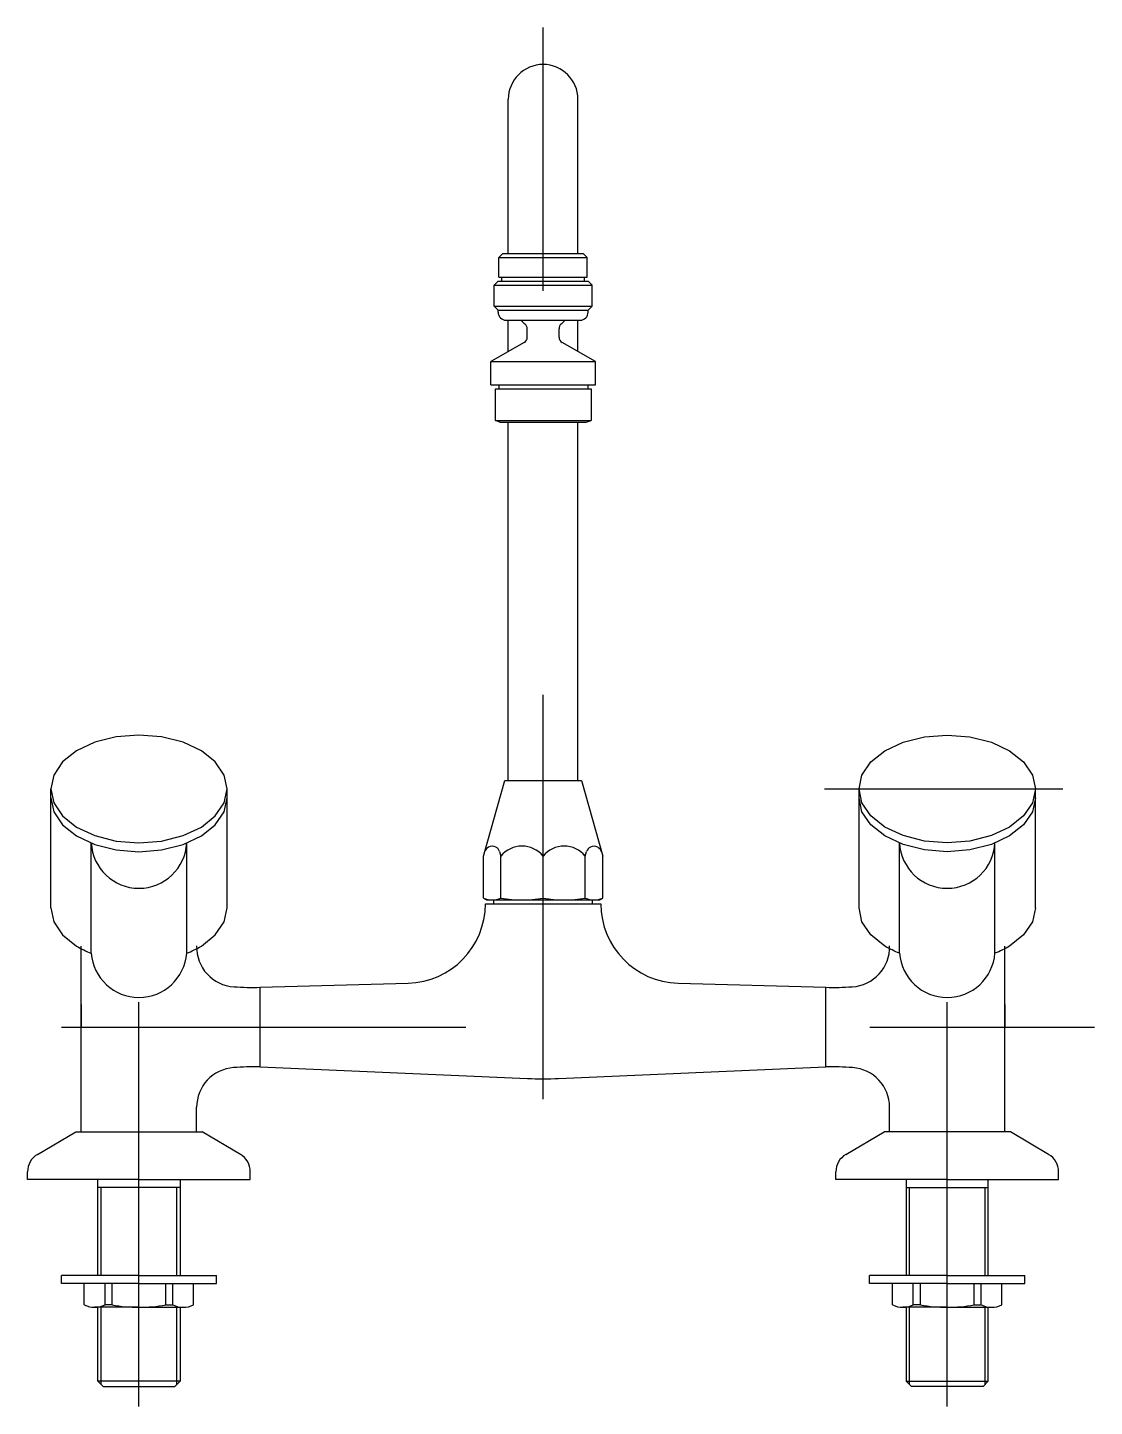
# Model space of a CAD drawing. Extents: x -34.042 to -33.778, y -23.392 to -23.051.
import ezdxf

# ---------------------------------------------------------------- set-up
doc = ezdxf.new("R2010")
doc.units = 0
doc.header["$LTSCALE"] = 0.2
doc.header["$MEASUREMENT"] = 0
doc.linetypes.add('AXES', pattern=[0.54, 0.3, -0.08, 0.08, -0.08])
doc.linetypes.add('CONTINU', pattern=[0])
doc.layers.get('0').update_dxf_attribs({"linetype": 'CONTINUOUS'})
doc.layers.add('DECA_EIXOS', color=5, linetype='AXES')

msp = doc.modelspace()

# ---------------------------------------------------------------- linework, layer by layer
at = {"linetype": 'CONTINU'}
for points in [[(-33.90579, -23.06895, 1), (-33.92302, -23.06895)], [(-33.92553, -23.12165, 0.415833), (-33.92356, -23.12363)], [(-33.90525, -23.12363, 0.415111), (-33.90328, -23.12165)], [(-33.91986, -23.12363, 0.046952), (-33.9189, -23.12455)], [(-33.91834, -23.12572, 0.230081), (-33.9189, -23.12455)], [(-33.90992, -23.12455, 0.229176), (-33.91047, -23.12571)], [(-33.90992, -23.12455, 0.046846), (-33.90896, -23.12363)], [(-33.91907, -23.1291, 0.267952), (-33.91833, -23.12782)], [(-33.91045, -23.12782, 0.267941), (-33.90972, -23.1291)], [(-34.02622, -23.25295, 0.950544), (-34.00259, -23.25295)], [(-33.82622, -23.25295, 0.950544), (-33.80259, -23.25295)], [(-33.92791, -23.25401, 0.185622), (-33.92887, -23.25516)], [(-33.92611, -23.25401, 0.283666), (-33.92791, -23.25401)], [(-33.92517, -23.25509, 0.1769), (-33.92611, -23.25401)], [(-33.91441, -23.25621, 0.468794), (-33.92485, -23.25621)], [(-33.90397, -23.25621, 0.468799), (-33.91441, -23.25621)], [(-33.90271, -23.25401, 0.177018), (-33.90365, -23.25509)], [(-33.9009, -23.25402, 0.285004), (-33.90271, -23.25401)], [(-33.89994, -23.25516, 0.186176), (-33.9009, -23.25402)], [(-33.92917, -23.26661, 0.197191), (-33.92485, -23.26661)], [(-33.92485, -23.26661, 0.081682), (-33.91441, -23.26661)], [(-33.91441, -23.26661, 0.081683), (-33.90396, -23.26661)], [(-33.90396, -23.26661, 0.197179), (-33.89964, -23.26661)], [(-34.03623, -23.26904), (-34.0355, -23.27247), (-34.03329, -23.27573), (-34.02984, -23.27848, 0.04281), (-34.02622, -23.28026)], [(-34.0026, -23.28026, 0.042805), (-33.99897, -23.27848), (-33.99552, -23.27573), (-33.99332, -23.27247), (-33.99258, -23.26904)], [(-33.94783, -23.28769, 0.406441), (-33.92868, -23.26801)], [(-33.90013, -23.26802, 0.406298), (-33.88098, -23.28769)], [(-33.82622, -23.28026, -0.042807), (-33.82984, -23.27848), (-33.83329, -23.27573), (-33.8355, -23.27247), (-33.83623, -23.26904)], [(-33.79258, -23.26904), (-33.79332, -23.27247), (-33.79552, -23.27573), (-33.79897, -23.27848, -0.042807), (-33.8026, -23.28026)], [(-34.02622, -23.28026, 0.926354), (-34.0026, -23.28026)], [(-34.00013, -23.27844, 0.405842), (-33.99088, -23.28857)], [(-33.83793, -23.28857, 0.40584), (-33.82868, -23.27844)], [(-33.82622, -23.28026, 0.926358), (-33.8026, -23.28026)], [(-33.99088, -23.28857, 0.021174), (-33.98439, -23.28869)], [(-33.84443, -23.28869, 0.021164), (-33.83793, -23.28857)], [(-33.99098, -23.30857, 0.394247), (-34.00013, -23.31839)], [(-33.98439, -23.30837, 0.019586), (-33.99098, -23.30857)], [(-33.83783, -23.30857, 0.019585), (-33.84443, -23.30837)], [(-33.82868, -23.31838, 0.394238), (-33.83783, -23.30857)], [(-33.91825, -23.31124, 0.021681), (-33.91057, -23.31124)], [(-34.03951, -23.33005, 0.267943), (-34.04197, -23.33432)], [(-33.98685, -23.33432, 0.268008), (-33.98931, -23.33005)], [(-33.8395, -23.33006, 0.26797), (-33.84196, -23.33432)], [(-33.78685, -23.33432, 0.267966), (-33.78931, -23.33005)], [(-34.02794, -23.36729, 0.229745), (-34.0228, -23.36729)], [(-34.02105, -23.36729, 0.088888), (-34.00776, -23.36729)], [(-34.00602, -23.36729, 0.229731), (-34.00087, -23.36729)], [(-33.82794, -23.36729, 0.229728), (-33.8228, -23.36729)], [(-33.82105, -23.36729, 0.08888), (-33.80776, -23.36729)], [(-33.80601, -23.36729, 0.22973), (-33.80087, -23.36729)]]:
    msp.add_lwpolyline(points, format="xyb", dxfattribs=at)
for points in [[(-33.92302, -23.10709), (-33.92302, -23.06895)], [(-33.90579, -23.10709), (-33.90579, -23.06895)], [(-33.92533, -23.10808), (-33.92435, -23.10709)], [(-33.92533, -23.113), (-33.92533, -23.10808)], [(-33.92533, -23.10808), (-33.90348, -23.10808)], [(-33.92435, -23.10709), (-33.90447, -23.10709)], [(-33.90447, -23.10709), (-33.90348, -23.10808)], [(-33.90348, -23.113), (-33.90348, -23.10808)], [(-33.92533, -23.113), (-33.90348, -23.113)], [(-33.92464, -23.11398), (-33.92464, -23.113)], [(-33.90417, -23.11398), (-33.90417, -23.113)], [(-33.92651, -23.11497), (-33.92553, -23.11398)], [(-33.92651, -23.12018), (-33.92651, -23.11497)], [(-33.92651, -23.11497), (-33.9023, -23.11497)], [(-33.92553, -23.11398), (-33.90328, -23.11398)], [(-33.90328, -23.11398), (-33.9023, -23.11497)], [(-33.9023, -23.12018), (-33.9023, -23.11497)], [(-33.92651, -23.12018), (-33.92553, -23.12117)], [(-33.92651, -23.12018), (-33.9023, -23.12018)], [(-33.92553, -23.12165), (-33.92553, -23.12117)], [(-33.92553, -23.12117), (-33.90328, -23.12117)], [(-33.90328, -23.12117), (-33.9023, -23.12018)], [(-33.90328, -23.12165), (-33.90328, -23.12117)], [(-33.92356, -23.12363), (-33.90525, -23.12363)], [(-33.92302, -23.13138), (-33.92302, -23.12363)], [(-33.91833, -23.12782), (-33.91834, -23.12572)], [(-33.91045, -23.12782), (-33.91047, -23.12571)], [(-33.90579, -23.13137), (-33.90579, -23.12363)], [(-33.91907, -23.1291), (-33.92732, -23.13386)], [(-33.90146, -23.13386), (-33.90972, -23.1291)], [(-33.92732, -23.13958), (-33.92732, -23.13386)], [(-33.92732, -23.13386), (-33.90146, -23.13386)], [(-33.90146, -23.13958), (-33.90146, -23.13386)], [(-33.92732, -23.13958), (-33.90146, -23.13958)], [(-33.92538, -23.13958), (-33.92537, -23.14058)], [(-33.90333, -23.13958), (-33.90332, -23.14058)], [(-33.92621, -23.14846), (-33.92621, -23.14058)], [(-33.92621, -23.14058), (-33.90249, -23.14058)], [(-33.90249, -23.14058), (-33.90249, -23.14846)], [(-33.92511, -23.14884), (-33.92621, -23.14846)], [(-33.92621, -23.14846), (-33.90249, -23.14846)], [(-33.92511, -23.14884), (-33.90371, -23.14884)], [(-33.92302, -23.2375), (-33.92302, -23.14883)], [(-33.90579, -23.2375), (-33.90579, -23.14884)], [(-33.90371, -23.14884), (-33.90249, -23.14846)], [(-33.92917, -23.25621), (-33.9239, -23.2375)], [(-33.9239, -23.2375), (-33.90491, -23.2375)], [(-33.90491, -23.2375), (-33.89964, -23.25621)], [(-34.03623, -23.26904), (-34.03623, -23.23961)], [(-34.03623, -23.24181), (-34.0355, -23.24524), (-34.03329, -23.2485), (-34.02984, -23.25125), (-34.02535, -23.25336), (-34.02002, -23.25471), (-34.01441, -23.25516), (-34.00879, -23.25471), (-34.00346, -23.25336), (-33.99897, -23.25125), (-33.99552, -23.2485), (-33.99332, -23.24524), (-33.99258, -23.24181)], [(-33.99258, -23.26904), (-33.99258, -23.23961)], [(-33.83623, -23.26904), (-33.83623, -23.23961)], [(-33.79258, -23.24181), (-33.79332, -23.24524), (-33.79552, -23.2485), (-33.79897, -23.25125), (-33.80346, -23.25336), (-33.80879, -23.25471), (-33.81441, -23.25516), (-33.82002, -23.25471), (-33.82535, -23.25336), (-33.82984, -23.25125), (-33.83329, -23.2485), (-33.8355, -23.24524), (-33.83623, -23.24181)], [(-33.79258, -23.26904), (-33.79258, -23.23961)], [(-34.02622, -23.28026), (-34.02622, -23.25295)], [(-34.0026, -23.28026), (-34.00259, -23.25295)], [(-33.82622, -23.28026), (-33.82622, -23.25295)], [(-33.8026, -23.28026), (-33.80259, -23.25295)], [(-33.92917, -23.26661), (-33.92917, -23.25621)], [(-33.92517, -23.25509), (-33.92485, -23.25621)], [(-33.92485, -23.26661), (-33.92485, -23.25621)], [(-33.90397, -23.25621), (-33.90365, -23.25509)], [(-33.90396, -23.26661), (-33.90397, -23.25621)], [(-33.89964, -23.26661), (-33.89964, -23.25621)], [(-33.92917, -23.26661), (-33.92843, -23.26703)], [(-33.90038, -23.26703), (-33.89964, -23.26661)], [(-33.92868, -23.26801), (-33.90013, -23.26802)], [(-33.92843, -23.26703), (-33.90038, -23.26703)], [(-33.92661, -23.26802), (-33.92661, -23.26702)], [(-33.9022, -23.26802), (-33.9022, -23.26702)], [(-34.02868, -23.32447), (-34.02868, -23.27848)], [(-33.80013, -23.32447), (-33.80013, -23.27848)], [(-33.98439, -23.28869), (-33.94783, -23.28769)], [(-33.98439, -23.30837), (-33.98439, -23.28869)], [(-33.88098, -23.28769), (-33.84443, -23.28869)], [(-33.84443, -23.30837), (-33.84443, -23.28869)], [(-34.02868, -23.29293), (-34.02868, -23.29853)], [(-33.80013, -23.29293), (-33.80013, -23.29853)], [(-33.98439, -23.30837), (-33.91825, -23.31124)], [(-33.91057, -23.31124), (-33.84443, -23.30837)], [(-34.00013, -23.32447), (-34.00013, -23.31839)], [(-33.82868, -23.32447), (-33.82868, -23.31838)], [(-34.03951, -23.33005), (-34.03003, -23.32447)], [(-34.03003, -23.32447), (-33.99879, -23.32447)], [(-33.98931, -23.33005), (-33.99879, -23.32447)], [(-33.8395, -23.33006), (-33.83003, -23.32447)], [(-33.79879, -23.32447), (-33.83003, -23.32447)], [(-33.78931, -23.33005), (-33.79879, -23.32447)], [(-34.04197, -23.33629), (-34.04197, -23.33432)], [(-33.98685, -23.33629), (-33.98685, -23.33432)], [(-33.84196, -23.33629), (-33.84196, -23.33432)], [(-33.78685, -23.33629), (-33.78685, -23.33432)], [(-34.01441, -23.33628), (-34.04197, -23.33629)], [(-34.02457, -23.36), (-34.02457, -23.33628)], [(-34.01441, -23.33825), (-34.02457, -23.33825)], [(-34.02378, -23.36), (-34.02378, -23.33825)], [(-34.01441, -23.33628), (-33.98685, -23.33629)], [(-34.00425, -23.33825), (-34.01441, -23.33825)], [(-34.00503, -23.36), (-34.00503, -23.33825)], [(-34.00425, -23.33629), (-34.00425, -23.36)], [(-33.81441, -23.33628), (-33.84196, -23.33629)], [(-33.82457, -23.33629), (-33.82457, -23.36)], [(-33.82457, -23.33825), (-33.81441, -23.33825)], [(-33.82378, -23.36), (-33.82378, -23.33825)], [(-33.81441, -23.33628), (-33.78685, -23.33629)], [(-33.81441, -23.33825), (-33.80424, -23.33825)], [(-33.80503, -23.36), (-33.80503, -23.33825)], [(-33.80424, -23.36), (-33.80424, -23.33628)], [(-34.0336, -23.36197), (-34.0336, -23.36)], [(-34.01441, -23.36), (-34.0336, -23.36)], [(-34.01441, -23.36197), (-34.0336, -23.36197)], [(-34.02794, -23.36729), (-34.02794, -23.36197)], [(-34.0228, -23.36729), (-34.0228, -23.36197)], [(-34.02105, -23.36729), (-34.02105, -23.36197)], [(-34.01441, -23.36), (-33.99522, -23.36)], [(-34.01441, -23.36197), (-33.99522, -23.36197)], [(-34.00776, -23.36729), (-34.00776, -23.36197)], [(-34.00602, -23.36729), (-34.00602, -23.36197)], [(-34.00087, -23.36729), (-34.00087, -23.36197)], [(-33.99522, -23.36197), (-33.99522, -23.36)], [(-33.81441, -23.36), (-33.8336, -23.36)], [(-33.8336, -23.36197), (-33.8336, -23.36)], [(-33.81441, -23.36197), (-33.8336, -23.36197)], [(-33.82794, -23.36729), (-33.82794, -23.36197)], [(-33.8228, -23.36729), (-33.8228, -23.36197)], [(-33.82105, -23.36729), (-33.82105, -23.36197)], [(-33.81441, -23.36), (-33.79521, -23.36)], [(-33.81441, -23.36197), (-33.79521, -23.36197)], [(-33.80776, -23.36729), (-33.80776, -23.36197)], [(-33.80601, -23.36729), (-33.80601, -23.36197)], [(-33.80087, -23.36729), (-33.80087, -23.36197)], [(-33.79521, -23.36197), (-33.79521, -23.36)], [(-34.01441, -23.36788), (-34.02537, -23.36788)], [(-34.02457, -23.38616), (-34.02457, -23.36782)], [(-34.02378, -23.38695), (-34.02378, -23.36766)], [(-34.02105, -23.36729), (-34.0228, -23.36729)], [(-34.01441, -23.36788), (-34.00345, -23.36788)], [(-34.00776, -23.36729), (-34.00602, -23.36729)], [(-34.00503, -23.38695), (-34.00503, -23.36766)], [(-34.00425, -23.36782), (-34.00425, -23.38616)], [(-33.81441, -23.36788), (-33.82537, -23.36788)], [(-33.82457, -23.36782), (-33.82457, -23.38616)], [(-33.82378, -23.38695), (-33.82378, -23.36766)], [(-33.82105, -23.36729), (-33.8228, -23.36729)], [(-33.81441, -23.36788), (-33.80344, -23.36788)], [(-33.80776, -23.36729), (-33.80601, -23.36729)], [(-33.80503, -23.38695), (-33.80503, -23.36766)], [(-33.80424, -23.38616), (-33.80424, -23.36782)], [(-34.02327, -23.38747), (-34.02457, -23.38616)], [(-34.00425, -23.38616), (-34.02457, -23.38616)], [(-34.02327, -23.38747), (-34.01441, -23.38747)], [(-34.01441, -23.38747), (-34.00555, -23.38747)], [(-34.00555, -23.38747), (-34.00425, -23.38616)], [(-33.82326, -23.38747), (-33.82457, -23.38616)], [(-33.82457, -23.38616), (-33.80424, -23.38616)], [(-33.8144, -23.38747), (-33.82326, -23.38747)], [(-33.80555, -23.38747), (-33.8144, -23.38747)], [(-33.80555, -23.38747), (-33.80424, -23.38616)]]:
    msp.add_lwpolyline(points, dxfattribs=at)
for points in [[(-33.99258, -23.23961), (-33.99332, -23.23617), (-33.99552, -23.23292), (-33.99897, -23.23017), (-34.00346, -23.22806), (-34.00879, -23.22671), (-34.01441, -23.22626), (-34.02002, -23.22671), (-34.02535, -23.22806), (-34.02984, -23.23017), (-34.03329, -23.23292), (-34.0355, -23.23617), (-34.03623, -23.23961), (-34.0355, -23.24304), (-34.03329, -23.2463), (-34.02984, -23.24905), (-34.02535, -23.25116), (-34.02002, -23.25251), (-34.01441, -23.25296), (-34.00879, -23.25251), (-34.00346, -23.25116), (-33.99897, -23.24905), (-33.99552, -23.2463), (-33.99332, -23.24304)], [(-33.83623, -23.23961), (-33.8355, -23.23617), (-33.83329, -23.23292), (-33.82984, -23.23017), (-33.82535, -23.22806), (-33.82002, -23.22671), (-33.81441, -23.22626), (-33.80879, -23.22671), (-33.80346, -23.22806), (-33.79897, -23.23017), (-33.79552, -23.23292), (-33.79332, -23.23617), (-33.79258, -23.23961), (-33.79332, -23.24304), (-33.79552, -23.2463), (-33.79897, -23.24905), (-33.80346, -23.25116), (-33.80879, -23.25251), (-33.81441, -23.25296), (-33.82002, -23.25251), (-33.82535, -23.25116), (-33.82984, -23.24905), (-33.83329, -23.2463), (-33.8355, -23.24304)]]:
    msp.add_lwpolyline(points, close=True, dxfattribs=at)
at = {"layer": 'DECA_EIXOS'}
for points in [[(-33.91441, -23.31634), (-33.91441, -23.0512)], [(-34.01441, -23.3924), (-34.01441, -23.20979)], [(-33.81441, -23.3924), (-33.81441, -23.20979)], [(-33.84478, -23.23961), (-33.78584, -23.23961)], [(-34.03354, -23.29853), (-33.77799, -23.29853)]]:
    msp.add_lwpolyline(points, dxfattribs=at)

doc.saveas('drawing.dxf')
